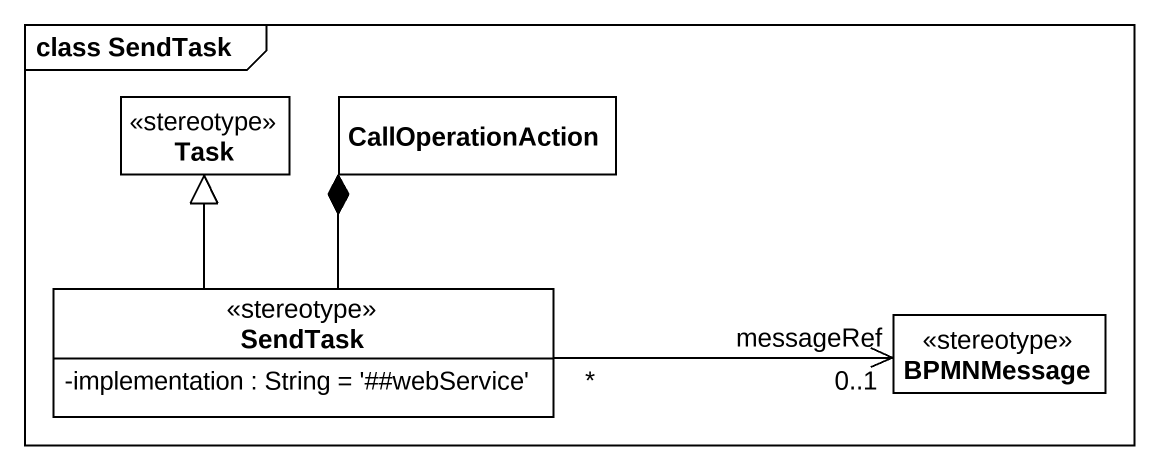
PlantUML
@startuml
mainframe class SendTask
hide circle
hide empty members
skinparam classAttributeIconSize 0
class Task <<stereotype>>
class CallOperationAction
class SendTask <<stereotype>> {
  -implementation : String = '##webService'
}
class BPMNMessage <<stereotype>>
SendTask -up-|> Task
SendTask -up-* CallOperationAction
SendTask "*" -right-> "messageRef\n0..1" BPMNMessage
@enduml
